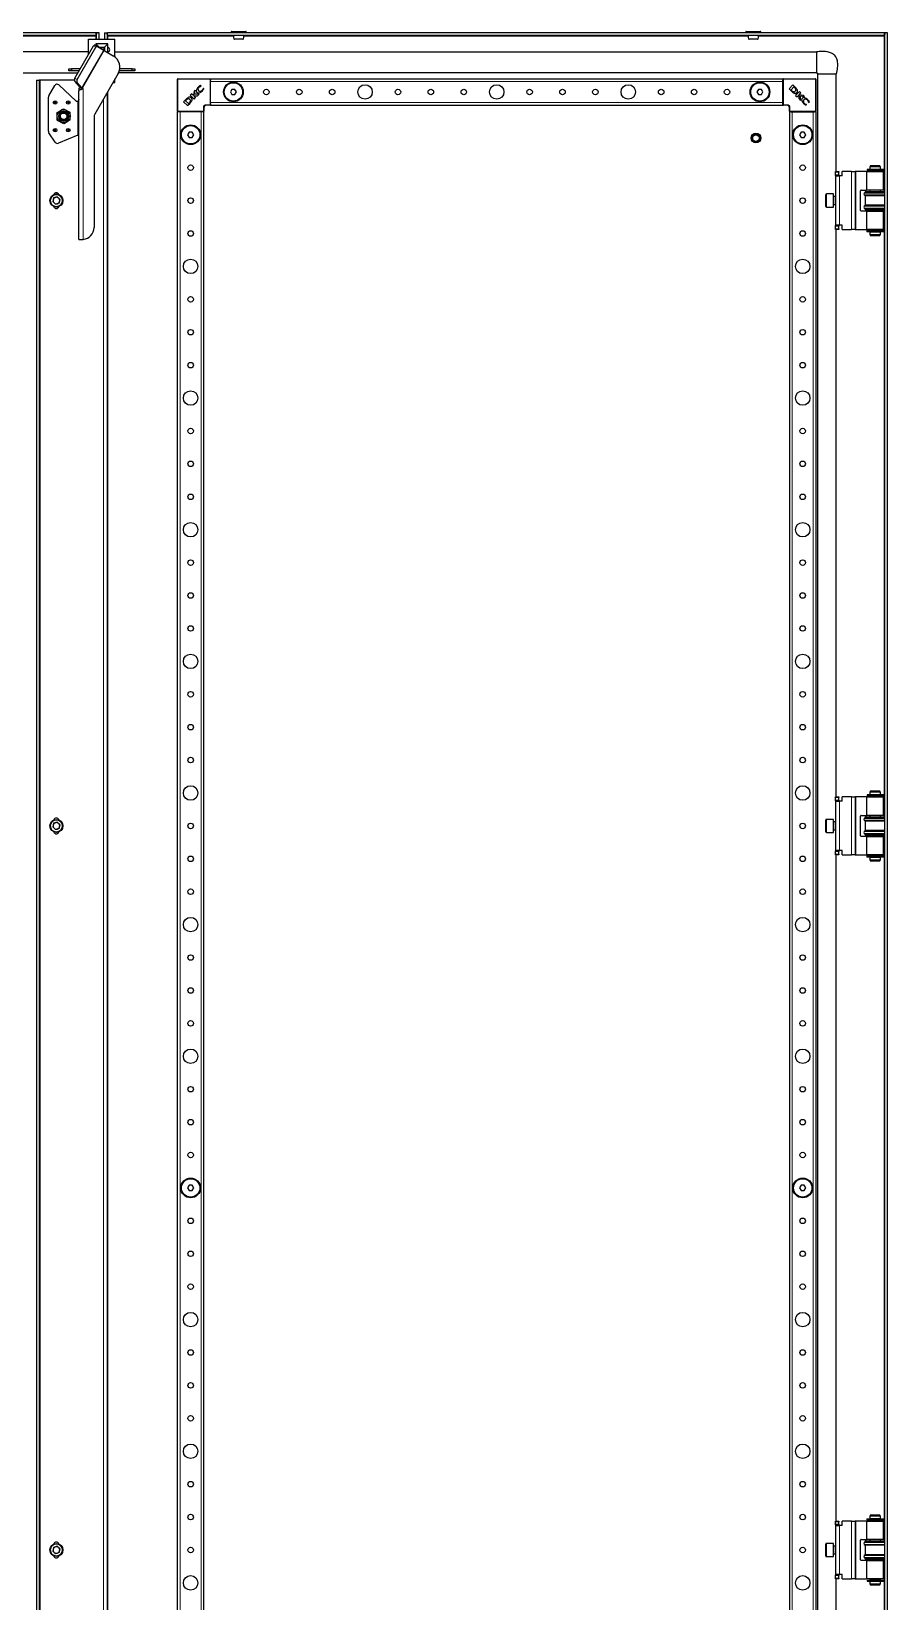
# Model space of a CAD drawing. Header units: millimetres. Extents: x -1412 to 3090, y -1547 to 1219.
# Drawn here: x -376 to 275, y -535 to 657 of the extents above; entities that cross this region are included whole.
import ezdxf

# ---------------------------------------------------------------- set-up
doc = ezdxf.new("R2010")
doc.units = ezdxf.units.MM

msp = doc.modelspace()

# ---------------------------------------------------------------- linework, layer by layer
at = {"color": 7, "linetype": 'Continuous', "lineweight": 25}
for p, q in [((-326.74, 656.28), (-917.14, 656.28)), ((-326.74, 654.28), (-326.74, 656.28)), ((-324.44, 656.28), (-326.44, 656.28)), ((-326.44, 651.28), (-326.44, 656.28)), ((-324.44, 651.28), (-324.44, 656.28)), ((-320.44, 656.28), (-318.44, 656.28)), ((-320.44, 656.28), (-320.44, 651.28)), ((-318.44, 656.28), (-318.44, 651.28)), ((-318.14, 654.28), (-318.14, 656.28)), ((272.26, 656.28), (-318.14, 656.28)), ((-224.19, 657.03), (-224.19, 656.28)), ((-223.94, 657.28), (-212.94, 657.28)), ((-212.69, 656.28), (-212.69, 657.03)), ((166.81, 657.03), (166.81, 656.28)), ((167.06, 657.28), (175.57, 657.28)), ((175.57, 657.28), (178.06, 657.28)), ((178.31, 656.28), (178.31, 657.03)), ((272.26, 654.28), (272.26, 656.28)), ((274.56, 656.28), (272.56, 656.28)), ((272.56, -1098.72), (272.56, 656.28)), ((274.56, -1098.72), (274.56, 656.28)), ((-326.74, 654.28), (-917.14, 654.28)), ((-342.88, 621.78), (-328.74, 646.26)), ((-341.04, 620.72), (-326.9, 645.2)), ((-332.44, 651.28), (-312.44, 651.28)), ((-332.44, 639.86), (-332.44, 651.28)), ((-327.63, 646.77), (-325.79, 645.71)), ((-326.83, 654.28), (-327.04, 653.68)), ((-324.44, 645.33), (-326.94, 647.82)), ((-326.94, 647.82), (-326.94, 646.38)), ((-317.94, 647.82), (-326.94, 647.82)), ((-325.79, 645.71), (-321.03, 642.96)), ((-324.44, 645.33), (-320.43, 645.33)), ((-324.44, 645.33), (-323.94, 644.83)), ((-324.44, 644.94), (-324.44, 645.33)), ((-320.43, 645.33), (-320.93, 644.83)), ((-320.43, 645.33), (-317.94, 647.82)), ((-320.43, 645.33), (-320.43, 642.62)), ((272.26, 654.28), (-318.14, 654.28)), ((-317.84, 653.68), (-318.04, 654.28)), ((-317.94, 645.26), (-317.94, 647.82)), ((-317.94, 641.38), (-317.94, 645.26)), ((-312.44, 637.87), (-312.44, 651.28)), ((272.16, 654.28), (271.96, 653.68)), ((-332.44, 641.78), (-865.44, 641.78)), ((-320.66, 642.75), (-321.03, 642.96)), ((-320.66, 642.75), (-313.72, 638.74)), ((-317.94, 641.18), (-317.94, 641.38)), ((-312.44, 641.78), (220.56, 641.78)), ((-865.44, 625.78), (-340.56, 625.78)), ((-371.94, 620.28), (-369.94, 620.28)), ((-371.94, 620.28), (-371.94, -1062.72)), ((-369.94, 620.28), (-369.94, -1062.72)), ((-369.34, 620.28), (-369.94, 620.28)), ((-343.22, 620.28), (-369.34, 620.28)), ((-347.44, 627.28), (-347.44, 628.78)), ((-347.44, 628.78), (-345.44, 628.78)), ((-345.44, 627.28), (-347.44, 627.28)), ((-345.44, 628.78), (-345.44, 627.28)), ((-338.83, 628.78), (-345.44, 628.78)), ((-339.7, 627.28), (-345.44, 627.28)), ((-309.98, 625.23), (-327.81, 594.34)), ((-312.44, 618.48), (-312.44, 620.96)), ((220.56, 625.78), (-309.69, 625.78)), ((-299.44, 627.28), (-309.12, 627.28)), ((-299.44, 628.78), (-308.8, 628.78)), ((-299.44, 627.28), (-299.44, 628.78)), ((-299.44, 628.78), (-297.44, 628.78)), ((-297.44, 627.28), (-299.44, 627.28)), ((-297.44, 628.78), (-297.44, 627.28)), ((-264.94, 596.58), (-264.94, 620.98)), ((-264.64, 621.28), (-240.24, 621.28)), ((-239.94, 621.28), (195.06, 621.28)), ((-239.94, 620.98), (-239.94, 621.28)), ((-239.94, 620.98), (-239.94, 620.34)), ((-239.94, 619.28), (-239.94, 620.34)), ((195.06, 620.98), (195.06, 621.28)), ((195.06, 620.34), (195.06, 620.98)), ((195.06, 619.28), (195.06, 620.34)), ((195.36, 621.28), (219.76, 621.28)), ((220.06, 620.98), (220.06, 596.58)), ((221.56, -1067.22), (221.56, 624.78)), ((235.56, 550.78), (235.56, 624.78)), ((-362.67, 608.44), (-358.21, 616.16)), ((-355.13, 616.6), (-341.94, 604.28)), ((-339.33, 615.5), (-342.91, 619.55)), ((-337.5, 614.44), (-341.07, 618.49)), ((-337.43, 614.28), (-339.94, 614.28)), ((-339.94, 614.28), (-339.94, 612.04)), ((-339.94, 499.28), (-339.94, 612.04)), ((-339.33, 615.5), (-337.5, 614.44)), ((-336.62, 613.6), (-337.19, 614.13)), ((-336.94, 613.9), (-336.94, 613.48)), ((-336.64, 613.57), (-336.62, 613.6)), ((-318.44, 610.57), (-318.44, -1053)), ((-313.87, 618.48), (-312.44, 618.48)), ((-254.24, 609.94), (-255.29, 608.89)), ((-255.29, 608.89), (-252.33, 605.93)), ((-252.85, 608.55), (-254.24, 609.94)), ((-252.36, 611.82), (-252.85, 608.55)), ((-252.51, 608.23), (-249.85, 608.41)), ((-251.57, 612.61), (-252.36, 611.82)), ((-252.04, 609.52), (-251.57, 612.61)), ((-248.57, 609.7), (-252.04, 609.52)), ((-249.85, 608.41), (-248.57, 609.7)), ((-247, 615.74), (-247.34, 616.43)), ((-247.14, 615.6), (-247, 615.74)), ((-245.19, 614.17), (-245.3, 614.06)), ((-244.94, 613.66), (-245.19, 614.17)), ((-239.94, 603.28), (-239.94, 619.28)), ((-223.59, 613.28), (-224.75, 611.28)), ((-224.75, 611.28), (-223.59, 609.28)), ((-221.28, 613.28), (-223.59, 613.28)), ((-223.59, 609.28), (-221.28, 609.28)), ((-220.13, 611.28), (-221.28, 613.28)), ((-221.28, 609.28), (-220.13, 611.28)), ((176.41, 613.28), (175.25, 611.28)), ((175.25, 611.28), (176.41, 609.28)), ((178.72, 613.28), (176.41, 613.28)), ((176.41, 609.28), (178.72, 609.28)), ((179.87, 611.28), (178.72, 613.28)), ((178.72, 609.28), (179.87, 611.28)), ((195.06, 603.28), (195.06, 619.28)), ((202.67, 616.64), (199.71, 613.68)), ((199.71, 613.68), (201.6, 611.79)), ((203.37, 615.11), (201.19, 612.93)), ((201.19, 612.93), (201.87, 612.27)), ((201.6, 611.79), (201.62, 611.77)), ((204.66, 614.64), (202.67, 616.64)), ((204.11, 614.39), (203.37, 615.11)), ((207.67, 611.63), (204.71, 608.67)), ((204.71, 608.67), (205.77, 607.61)), ((205.77, 607.61), (207.01, 608.86)), ((207.01, 608.86), (207.19, 606.2)), ((207.33, 609.2), (208.72, 610.59)), ((210.59, 608.71), (207.33, 609.2)), ((208.72, 610.59), (207.67, 611.63)), ((208.29, 608.38), (211.39, 607.91)), ((208.47, 604.91), (208.29, 608.38)), ((211.39, 607.91), (210.59, 608.71)), ((-362.94, 581.39), (-362.94, 607.44)), ((-356.51, 595.55), (-354.04, 597.05)), ((-351.58, 598.55), (-349.04, 597.17)), ((-341.94, 604.28), (-340.54, 604.28)), ((-340.3, 604.28), (-340.54, 604.28)), ((-258.3, 605.88), (-260.29, 603.89)), ((-260.29, 603.89), (-257.33, 600.93)), ((-258.05, 605.33), (-258.77, 604.59)), ((-258.77, 604.59), (-256.59, 602.41)), ((-257.33, 600.93), (-255.44, 602.82)), ((-256.59, 602.41), (-255.93, 603.09)), ((-255.44, 602.82), (-255.42, 602.84)), ((-251.27, 606.99), (-252.51, 608.23)), ((-252.33, 605.93), (-251.27, 606.99)), ((-244.94, 599.28), (-244.94, 596.58)), ((-240.24, 601.28), (-242.94, 601.28)), ((-239.94, 602.23), (-239.94, 603.28)), ((-239.94, 602.23), (-239.94, 601.58)), ((-239.94, 601.28), (-239.94, 601.58)), ((-239.94, 601.28), (195.06, 601.28)), ((195.06, 602.23), (195.06, 603.28)), ((195.06, 601.58), (195.06, 602.23)), ((195.06, 601.28), (195.06, 601.58)), ((198.06, 601.28), (195.36, 601.28)), ((200.06, 596.58), (200.06, 599.28)), ((207.19, 606.2), (208.47, 604.91)), ((212.43, 601.29), (212.94, 601.53)), ((212.94, 601.53), (212.84, 601.64)), ((214.38, 603.48), (214.52, 603.35)), ((214.52, 603.35), (215.2, 603.68)), ((-351.3, 587.01), (-353.83, 588.39)), ((-346.37, 590.02), (-348.84, 588.51)), ((-328.35, 592.34), (-328.35, 508.28)), ((-264.94, -1038.72), (-264.94, 596.28)), ((-264.64, 596.28), (-264.94, 596.28)), ((-263.99, 596.28), (-264.64, 596.28)), ((-262.94, 596.28), (-263.99, 596.28)), ((-246.94, 596.28), (-262.94, 596.28)), ((-245.89, 596.28), (-246.94, 596.28)), ((-245.24, 596.28), (-245.89, 596.28)), ((-244.94, 596.28), (-245.24, 596.28)), ((-244.94, -1038.72), (-244.94, 596.28)), ((200.06, 596.28), (200.06, -1038.72)), ((200.06, 596.28), (200.36, 596.28)), ((201.01, 596.28), (200.36, 596.28)), ((201.01, 596.28), (202.06, 596.28)), ((202.06, 596.28), (218.06, 596.28)), ((218.06, 596.28), (219.11, 596.28)), ((219.76, 596.28), (219.11, 596.28)), ((219.76, 596.28), (220.06, 596.28)), ((220.06, 596.28), (220.06, -1038.72)), ((-357.84, 573.13), (-362.6, 580.28)), ((-340.54, 578.53), (-355.43, 572.38)), ((-340.54, 578.53), (-340.3, 578.78)), ((-340.54, 578.53), (-339.94, 578.64)), ((-256.09, 580.78), (-257.25, 578.78)), ((-257.25, 578.78), (-256.09, 576.78)), ((-253.78, 580.78), (-256.09, 580.78)), ((-256.09, 576.78), (-253.78, 576.78)), ((-252.63, 578.78), (-253.78, 580.78)), ((-253.78, 576.78), (-252.63, 578.78)), ((208.91, 580.78), (207.75, 578.78)), ((207.75, 578.78), (208.91, 576.78)), ((211.22, 580.78), (208.91, 580.78)), ((208.91, 576.78), (211.22, 576.78)), ((212.37, 578.78), (211.22, 580.78)), ((211.22, 576.78), (212.37, 578.78)), ((235.01, 550.28), (235.01, 550.78)), ((235.01, 550.78), (237.51, 550.78)), ((235.01, 548.28), (235.01, 550.28)), ((237.51, 550.78), (237.51, 550.28)), ((237.51, 548.28), (237.51, 550.28)), ((247.01, 550.78), (240.01, 550.78)), ((240.01, 547.48), (240.01, 550.78)), ((247.01, 550.78), (250.01, 550.78)), ((250.01, 550.78), (250.01, 506.78)), ((250.51, 550.78), (250.01, 550.78)), ((258.61, 550.78), (250.51, 550.78)), ((258.61, 550.78), (258.61, 536.78)), ((258.61, 550.78), (271.51, 550.78)), ((259.12, 552.48), (259.12, 551.58)), ((259.14, 552.48), (259.12, 552.48)), ((259.14, 551.58), (259.12, 551.58)), ((259.14, 552.48), (259.14, 551.58)), ((259.22, 552.48), (259.14, 552.48)), ((259.22, 551.58), (259.14, 551.58)), ((272.21, 552.48), (259.22, 552.48)), ((272.21, 551.58), (259.22, 551.58)), ((261.64, 555.53), (261.06, 554.53)), ((261.06, 554.53), (261.06, 552.53)), ((269.06, 554.53), (261.06, 554.53)), ((261.06, 552.53), (269.06, 552.53)), ((261.06, 551.53), (261.06, 550.78)), ((261.06, 551.53), (269.06, 551.53)), ((261.56, 552.53), (261.56, 552.48)), ((261.56, 551.58), (261.56, 551.53)), ((261.64, 555.53), (268.48, 555.53)), ((269.06, 554.53), (268.48, 555.53)), ((268.56, 552.48), (268.56, 552.53)), ((268.56, 551.53), (268.56, 551.58)), ((269.06, 552.53), (269.06, 554.53)), ((269.06, 550.78), (269.06, 551.53)), ((271.51, 536.78), (271.51, 550.78)), ((272.21, 551.58), (272.21, 552.48)), ((235.01, 547.78), (235.01, 548.28)), ((237.51, 547.78), (235.01, 547.78)), ((235.01, 547.78), (235.01, 547.48)), ((235.01, 547.48), (238.01, 547.48)), ((235.01, 547.48), (235.01, 510.08)), ((237.51, 548.28), (237.51, 547.78)), ((237.51, 547.48), (237.51, 547.78)), ((240.01, 547.48), (238.01, 547.48)), ((254.51, 536.78), (258.61, 536.78)), ((271.51, 536.78), (258.61, 536.78)), ((261.06, 536.78), (261.06, 535.78)), ((269.06, 535.78), (269.06, 536.78)), ((-359.04, 530.78), (-359.72, 527.97)), ((-357.62, 525.97), (-359.72, 527.97)), ((-356.26, 531.6), (-359.04, 530.78)), ((-354.84, 526.78), (-357.62, 525.97)), ((-356.26, 531.6), (-354.16, 529.6)), ((-354.84, 526.78), (-354.16, 529.6)), ((227.51, 528.78), (227.51, 533.18)), ((227.51, 524.38), (227.51, 528.78)), ((233.51, 533.78), (228.11, 533.78)), ((233.51, 528.78), (233.51, 533.78)), ((233.51, 523.78), (233.51, 528.78)), ((235.01, 531.78), (233.76, 531.78)), ((233.76, 525.78), (235.01, 525.78)), ((254.01, 521.28), (254.01, 536.28)), ((257.56, 535.18), (256.86, 534.5)), ((256.86, 533.07), (257.56, 532.38)), ((257.56, 525.18), (256.86, 524.5)), ((257.56, 535.78), (257.56, 535.18)), ((257.56, 535.78), (272.56, 535.78)), ((272.56, 535.18), (257.56, 535.18)), ((257.56, 532.38), (257.56, 525.18)), ((272.56, 532.38), (257.56, 532.38)), ((272.56, 525.18), (257.56, 525.18)), ((228.11, 523.78), (233.51, 523.78)), ((258.61, 520.78), (254.51, 520.78)), ((256.86, 523.07), (257.56, 522.38)), ((257.56, 522.38), (257.56, 521.78)), ((272.56, 522.38), (257.56, 522.38)), ((257.56, 521.78), (272.56, 521.78)), ((258.61, 520.78), (258.61, 506.78)), ((258.61, 520.78), (271.51, 520.78)), ((261.06, 521.78), (261.06, 520.78)), ((269.06, 520.78), (269.06, 521.78)), ((271.51, 506.78), (271.51, 520.78)), ((238.01, 510.08), (235.01, 510.08)), ((235.01, 510.08), (235.01, 509.78)), ((235.01, 509.78), (237.51, 509.78)), ((235.01, 509.28), (235.01, 509.78)), ((235.01, 507.28), (235.01, 509.28)), ((235.01, 506.78), (235.01, 507.28)), ((237.51, 506.78), (235.01, 506.78)), ((235.56, 75.78), (235.56, 506.78)), ((237.51, 509.78), (237.51, 510.08)), ((237.51, 509.78), (237.51, 509.28)), ((237.51, 507.28), (237.51, 509.28)), ((237.51, 507.28), (237.51, 506.78)), ((240.01, 510.08), (238.01, 510.08)), ((240.01, 506.78), (240.01, 510.08)), ((240.01, 506.78), (247.01, 506.78)), ((250.01, 506.78), (247.01, 506.78)), ((250.01, 506.78), (250.51, 506.78)), ((250.51, 506.78), (258.61, 506.78)), ((271.51, 506.78), (258.61, 506.78)), ((258.69, 505.98), (258.69, 505.08)), ((258.74, 505.98), (258.69, 505.98)), ((258.74, 505.08), (258.69, 505.08)), ((272.21, 505.98), (258.74, 505.98)), ((272.21, 505.08), (258.74, 505.08)), ((261.06, 506.78), (261.06, 506.03)), ((261.06, 506.03), (269.06, 506.03)), ((261.06, 505.03), (261.06, 503.03)), ((261.06, 505.03), (269.06, 505.03)), ((261.06, 503.03), (261.64, 502.03)), ((261.06, 503.03), (265.59, 503.03)), ((261.56, 506.03), (261.56, 505.98)), ((261.56, 505.08), (261.56, 505.03)), ((265.52, 502.03), (261.64, 502.03)), ((268.48, 502.03), (265.52, 502.03)), ((265.59, 503.03), (269.06, 503.03)), ((268.48, 502.03), (269.06, 503.03)), ((268.56, 505.98), (268.56, 506.03)), ((268.56, 505.03), (268.56, 505.08)), ((269.06, 506.03), (269.06, 506.78)), ((269.06, 503.03), (269.06, 505.03)), ((272.21, 505.08), (272.21, 505.98)), ((-339.94, 499.28), (-338.97, 499.28)), ((-338.97, 499.28), (-336.85, 499.28)), ((235.01, 75.28), (235.01, 75.78)), ((235.01, 75.78), (237.51, 75.78)), ((235.01, 73.28), (235.01, 75.28)), ((235.01, 72.78), (235.01, 73.28)), ((237.51, 72.78), (235.01, 72.78)), ((235.01, 72.78), (235.01, 72.48)), ((235.01, 72.48), (238.01, 72.48)), ((235.01, 72.48), (235.01, 35.08)), ((237.51, 75.78), (237.51, 75.28)), ((237.51, 73.28), (237.51, 75.28)), ((237.51, 73.28), (237.51, 72.78)), ((237.51, 72.48), (237.51, 72.78)), ((240.01, 72.48), (238.01, 72.48)), ((247.01, 75.78), (240.01, 75.78)), ((240.01, 72.48), (240.01, 75.78)), ((247.01, 75.78), (250.01, 75.78)), ((250.01, 75.78), (250.01, 31.78)), ((250.51, 75.78), (250.01, 75.78)), ((258.61, 75.78), (250.51, 75.78)), ((258.61, 75.78), (258.61, 61.78)), ((258.61, 75.78), (271.51, 75.78)), ((259.12, 77.48), (259.12, 76.58)), ((259.14, 77.48), (259.12, 77.48)), ((259.14, 76.58), (259.12, 76.58)), ((259.14, 77.48), (259.14, 76.58)), ((259.22, 77.48), (259.14, 77.48)), ((259.22, 76.58), (259.14, 76.58)), ((272.21, 77.48), (259.22, 77.48)), ((272.21, 76.58), (259.22, 76.58)), ((261.64, 80.53), (261.06, 79.53)), ((261.06, 79.53), (261.06, 77.53)), ((269.06, 79.53), (261.06, 79.53)), ((261.06, 77.53), (269.06, 77.53)), ((261.06, 76.53), (261.06, 75.78)), ((261.06, 76.53), (269.06, 76.53)), ((261.56, 77.53), (261.56, 77.48)), ((261.56, 76.58), (261.56, 76.53)), ((261.64, 80.53), (268.48, 80.53)), ((269.06, 79.53), (268.48, 80.53)), ((268.56, 77.48), (268.56, 77.53)), ((268.56, 76.53), (268.56, 76.58)), ((269.06, 77.53), (269.06, 79.53)), ((269.06, 75.78), (269.06, 76.53)), ((271.51, 61.78), (271.51, 75.78)), ((272.21, 76.58), (272.21, 77.48)), ((254.01, 46.28), (254.01, 61.28)), ((254.51, 61.78), (258.61, 61.78)), ((257.56, 60.18), (256.86, 59.5)), ((257.56, 60.78), (257.56, 60.18)), ((257.56, 60.78), (272.56, 60.78)), ((272.56, 60.18), (257.56, 60.18)), ((271.51, 61.78), (258.61, 61.78)), ((261.06, 61.78), (261.06, 60.78)), ((269.06, 60.78), (269.06, 61.78)), ((-359.04, 55.78), (-359.72, 52.97)), ((-357.62, 50.97), (-359.72, 52.97)), ((-356.26, 56.6), (-359.04, 55.78)), ((-354.84, 51.78), (-357.62, 50.97)), ((-356.26, 56.6), (-354.16, 54.6)), ((-354.84, 51.78), (-354.16, 54.6)), ((227.51, 53.78), (227.51, 58.18)), ((227.51, 49.38), (227.51, 53.78)), ((233.51, 58.78), (228.11, 58.78)), ((228.11, 48.78), (233.51, 48.78)), ((233.51, 53.78), (233.51, 58.78)), ((233.51, 48.78), (233.51, 53.78)), ((235.01, 56.78), (233.76, 56.78)), ((233.76, 50.78), (235.01, 50.78)), ((256.86, 58.07), (257.56, 57.38)), ((257.56, 50.18), (256.86, 49.5)), ((256.86, 48.07), (257.56, 47.38)), ((257.56, 57.38), (257.56, 50.18)), ((272.56, 57.38), (257.56, 57.38)), ((272.56, 50.18), (257.56, 50.18)), ((258.61, 45.78), (254.51, 45.78)), ((257.56, 47.38), (257.56, 46.78)), ((272.56, 47.38), (257.56, 47.38)), ((257.56, 46.78), (272.56, 46.78)), ((258.61, 45.78), (258.61, 31.78)), ((258.61, 45.78), (271.51, 45.78)), ((261.06, 46.78), (261.06, 45.78)), ((269.06, 45.78), (269.06, 46.78)), ((271.51, 31.78), (271.51, 45.78)), ((238.01, 35.08), (235.01, 35.08)), ((235.01, 35.08), (235.01, 34.78)), ((235.01, 34.78), (237.51, 34.78)), ((235.01, 34.28), (235.01, 34.78)), ((235.01, 32.28), (235.01, 34.28)), ((235.01, 31.78), (235.01, 32.28)), ((237.51, 31.78), (235.01, 31.78)), ((235.56, -474.22), (235.56, 31.78)), ((237.51, 34.78), (237.51, 35.08)), ((237.51, 34.78), (237.51, 34.28)), ((237.51, 32.28), (237.51, 34.28)), ((237.51, 32.28), (237.51, 31.78)), ((240.01, 35.08), (238.01, 35.08)), ((240.01, 31.78), (240.01, 35.08)), ((240.01, 31.78), (247.01, 31.78)), ((250.01, 31.78), (247.01, 31.78)), ((250.01, 31.78), (250.51, 31.78)), ((250.51, 31.78), (258.61, 31.78)), ((271.51, 31.78), (258.61, 31.78)), ((258.69, 30.98), (258.69, 30.08)), ((258.74, 30.98), (258.69, 30.98)), ((258.74, 30.08), (258.69, 30.08)), ((272.21, 30.98), (258.74, 30.98)), ((272.21, 30.08), (258.74, 30.08)), ((261.06, 31.78), (261.06, 31.03)), ((261.06, 31.03), (269.06, 31.03)), ((261.06, 30.03), (261.06, 28.03)), ((261.06, 30.03), (269.06, 30.03)), ((261.06, 28.03), (261.64, 27.03)), ((261.06, 28.03), (265.59, 28.03)), ((261.56, 31.03), (261.56, 30.98)), ((261.56, 30.08), (261.56, 30.03)), ((265.52, 27.03), (261.64, 27.03)), ((268.48, 27.03), (265.52, 27.03)), ((265.59, 28.03), (269.06, 28.03)), ((268.48, 27.03), (269.06, 28.03)), ((268.56, 30.98), (268.56, 31.03)), ((268.56, 30.03), (268.56, 30.08)), ((269.06, 31.03), (269.06, 31.78)), ((269.06, 28.03), (269.06, 30.03)), ((272.21, 30.08), (272.21, 30.98)), ((-256.09, -219.22), (-257.25, -221.22)), ((-257.25, -221.22), (-256.09, -223.22)), ((-253.78, -219.22), (-256.09, -219.22)), ((-256.09, -223.22), (-253.78, -223.22)), ((-252.63, -221.22), (-253.78, -219.22)), ((-253.78, -223.22), (-252.63, -221.22)), ((208.91, -219.22), (207.75, -221.22)), ((207.75, -221.22), (208.91, -223.22)), ((211.22, -219.22), (208.91, -219.22)), ((208.91, -223.22), (211.22, -223.22)), ((212.37, -221.22), (211.22, -219.22)), ((211.22, -223.22), (212.37, -221.22)), ((235.01, -474.22), (237.51, -474.22)), ((235.01, -474.72), (235.01, -474.22)), ((235.01, -476.72), (235.01, -474.72)), ((235.01, -477.22), (235.01, -476.72)), ((237.51, -474.22), (237.51, -474.72)), ((237.51, -476.72), (237.51, -474.72)), ((237.51, -476.72), (237.51, -477.22)), ((247.01, -474.22), (240.01, -474.22)), ((240.01, -477.52), (240.01, -474.22)), ((247.01, -474.22), (250.01, -474.22)), ((250.01, -474.22), (250.01, -518.22)), ((250.51, -474.22), (250.01, -474.22)), ((258.61, -474.22), (250.51, -474.22)), ((258.61, -474.22), (258.61, -488.22)), ((258.61, -474.22), (271.51, -474.22)), ((258.69, -472.52), (258.69, -473.42)), ((258.69, -472.52), (258.74, -472.52)), ((258.69, -473.42), (258.74, -473.42)), ((258.74, -472.52), (272.21, -472.52)), ((258.74, -473.42), (272.21, -473.42)), ((261.64, -469.47), (261.06, -470.47)), ((261.06, -470.47), (261.06, -472.47)), ((269.06, -470.47), (261.06, -470.47)), ((265.59, -472.47), (261.06, -472.47)), ((261.06, -473.47), (261.06, -474.22)), ((265.59, -473.47), (261.06, -473.47)), ((261.56, -472.47), (261.56, -472.52)), ((261.56, -473.42), (261.56, -473.47)), ((261.64, -469.47), (268.48, -469.47)), ((269.06, -472.47), (265.59, -472.47)), ((269.06, -473.47), (265.59, -473.47)), ((269.06, -470.47), (268.48, -469.47)), ((268.56, -472.52), (268.56, -472.47)), ((268.56, -473.47), (268.56, -473.42)), ((269.06, -472.47), (269.06, -470.47)), ((269.06, -474.22), (269.06, -473.47)), ((271.51, -488.22), (271.51, -474.22)), ((272.21, -473.42), (272.21, -472.52)), ((237.51, -477.22), (235.01, -477.22)), ((235.01, -477.22), (235.01, -477.52)), ((235.01, -477.52), (238.01, -477.52)), ((235.01, -477.52), (235.01, -514.92)), ((237.51, -477.52), (237.51, -477.22)), ((240.01, -477.52), (238.01, -477.52)), ((254.01, -503.72), (254.01, -488.72)), ((254.51, -488.22), (258.61, -488.22)), ((271.51, -488.22), (258.61, -488.22)), ((261.06, -488.22), (261.06, -489.22)), ((269.06, -489.22), (269.06, -488.22)), ((-359.04, -494.22), (-359.72, -497.03)), ((-357.62, -499.03), (-359.72, -497.03)), ((-356.26, -493.4), (-359.04, -494.22)), ((-354.84, -498.22), (-357.62, -499.03)), ((-356.26, -493.4), (-354.16, -495.4)), ((-354.84, -498.22), (-354.16, -495.4)), ((227.51, -500.62), (227.51, -491.82)), ((233.51, -491.22), (228.11, -491.22)), ((233.51, -501.22), (233.51, -491.22)), ((235.01, -493.22), (233.76, -493.22)), ((233.76, -499.22), (235.01, -499.22)), ((257.56, -489.82), (256.86, -490.5)), ((256.86, -491.93), (257.56, -492.62)), ((257.56, -499.82), (256.86, -500.5)), ((257.56, -489.22), (257.56, -489.82)), ((257.56, -489.22), (272.56, -489.22)), ((272.56, -489.82), (257.56, -489.82)), ((257.56, -492.62), (257.56, -499.82)), ((272.56, -492.62), (257.56, -492.62)), ((272.56, -499.82), (257.56, -499.82)), ((228.11, -501.22), (233.51, -501.22)), ((258.61, -504.22), (254.51, -504.22)), ((256.86, -501.93), (257.56, -502.62)), ((257.56, -502.62), (257.56, -503.22)), ((272.56, -502.62), (257.56, -502.62)), ((257.56, -503.22), (272.56, -503.22)), ((258.61, -504.22), (258.61, -518.22)), ((258.61, -504.22), (271.51, -504.22)), ((261.06, -503.22), (261.06, -504.22)), ((269.06, -504.22), (269.06, -503.22)), ((271.51, -518.22), (271.51, -504.22)), ((238.01, -514.92), (235.01, -514.92)), ((235.01, -514.92), (235.01, -515.22)), ((235.01, -515.72), (235.01, -515.22)), ((235.01, -515.22), (237.51, -515.22)), ((235.01, -517.72), (235.01, -515.72)), ((235.01, -518.22), (235.01, -517.72)), ((237.51, -518.22), (235.01, -518.22)), ((235.56, -949.22), (235.56, -518.22)), ((237.51, -515.22), (237.51, -514.92)), ((237.51, -515.22), (237.51, -515.72)), ((237.51, -517.72), (237.51, -515.72)), ((237.51, -517.72), (237.51, -518.22)), ((240.01, -514.92), (238.01, -514.92)), ((240.01, -518.22), (240.01, -514.92)), ((240.01, -518.22), (247.01, -518.22)), ((250.01, -518.22), (247.01, -518.22)), ((250.01, -518.22), (250.51, -518.22)), ((250.51, -518.22), (258.61, -518.22)), ((271.51, -518.22), (258.61, -518.22)), ((259.12, -519.02), (259.12, -519.92)), ((259.12, -519.02), (259.14, -519.02)), ((259.12, -519.92), (259.14, -519.92)), ((259.14, -519.02), (259.14, -519.92)), ((259.14, -519.02), (259.22, -519.02)), ((259.14, -519.92), (259.22, -519.92)), ((259.22, -519.02), (272.21, -519.02)), ((259.22, -519.92), (272.21, -519.92)), ((261.06, -518.22), (261.06, -518.97)), ((265.59, -518.97), (261.06, -518.97)), ((261.06, -519.97), (261.06, -521.97)), ((265.59, -519.97), (261.06, -519.97)), ((261.06, -521.97), (261.64, -522.97)), ((261.06, -521.97), (265.59, -521.97)), ((261.56, -518.97), (261.56, -519.02)), ((261.56, -519.92), (261.56, -519.97)), ((265.52, -522.97), (261.64, -522.97)), ((268.48, -522.97), (265.52, -522.97)), ((269.06, -518.97), (265.59, -518.97)), ((269.06, -519.97), (265.59, -519.97)), ((265.59, -521.97), (269.06, -521.97)), ((268.48, -522.97), (269.06, -521.97)), ((268.56, -519.02), (268.56, -518.97)), ((268.56, -519.97), (268.56, -519.92)), ((269.06, -518.97), (269.06, -518.22)), ((269.06, -521.97), (269.06, -519.97)), ((272.21, -519.92), (272.21, -519.02))]:
    msp.add_line(p, q, dxfattribs=at)
at = {"color": 8, "linetype": 'Continuous', "lineweight": 18}
for p, q in [((-212.69, 657.03), (-224.19, 657.03)), ((175.71, 657.03), (166.81, 657.03)), ((178.31, 657.03), (175.71, 657.03)), ((-422.47, 653.68), (-327.04, 653.68)), ((-328.74, 646.26), (-326.9, 645.2)), ((-327.04, 653.68), (-327.04, 651.28)), ((-320.93, 644.83), (-323.94, 644.83)), ((-323.94, 644.83), (-323.94, 644.65)), ((-320.93, 642.91), (-320.93, 644.83)), ((-317.84, 651.28), (-317.84, 653.68)), ((-317.84, 653.68), (-222.41, 653.68)), ((-214.47, 653.68), (168.59, 653.68)), ((176.53, 653.68), (271.96, 653.68)), ((271.96, 653.68), (271.96, 552.48)), ((-337.5, 614.44), (-321.03, 642.96)), ((-337.19, 614.13), (-320.66, 642.75)), ((-369.34, -1062.72), (-369.34, 620.28)), ((-342.88, 621.78), (-341.04, 620.72)), ((-264.64, 620.98), (-264.94, 620.98)), ((-264.64, 620.98), (-264.64, 621.28)), ((-264.64, 620.98), (-264.64, 596.58)), ((-240.24, 620.98), (-264.64, 620.98)), ((-240.24, 621.28), (-240.24, 620.98)), ((-240.24, 601.58), (-240.24, 620.98)), ((-239.94, 620.98), (-240.24, 620.98)), ((195.36, 620.98), (195.06, 620.98)), ((195.36, 620.98), (195.36, 621.28)), ((195.36, 620.98), (195.36, 601.58)), ((219.76, 620.98), (195.36, 620.98)), ((219.76, 620.98), (219.76, 621.28)), ((219.76, 596.58), (219.76, 620.98)), ((219.76, 620.98), (220.06, 620.98)), ((-342.91, 619.55), (-341.07, 618.49)), ((-336.64, 499.31), (-336.64, 613.57)), ((-317.84, -1054.04), (-317.84, 611.61)), ((-239.94, 619.28), (195.06, 619.28)), ((-340.54, 578.53), (-340.54, 604.28)), ((-321.04, 606.07), (-321.04, -1048.5)), ((-264.64, 596.58), (-264.94, 596.58)), ((-264.64, 596.58), (-245.24, 596.58)), ((-264.64, 596.58), (-264.64, 596.28)), ((-245.24, 596.58), (-245.24, 599.28)), ((-244.94, 599.28), (-245.24, 599.28)), ((-245.24, 596.58), (-245.24, 596.28)), ((-244.94, 596.58), (-245.24, 596.58)), ((-242.94, 601.58), (-240.24, 601.58)), ((-242.94, 601.28), (-242.94, 601.58)), ((-240.24, 601.58), (-240.24, 601.28)), ((-239.94, 601.58), (-240.24, 601.58)), ((-239.94, 603.28), (195.06, 603.28)), ((195.36, 601.58), (195.06, 601.58)), ((195.36, 601.58), (198.06, 601.58)), ((195.36, 601.28), (195.36, 601.58)), ((198.06, 601.28), (198.06, 601.58)), ((200.06, 599.28), (200.36, 599.28)), ((200.36, 596.58), (200.06, 596.58)), ((200.36, 599.28), (200.36, 596.58)), ((200.36, 596.58), (219.76, 596.58)), ((200.36, 596.28), (200.36, 596.58)), ((219.76, 596.28), (219.76, 596.58)), ((220.06, 596.58), (219.76, 596.58)), ((-262.94, -1038.72), (-262.94, 596.28)), ((-246.94, -1038.72), (-246.94, 596.28)), ((202.06, 596.28), (202.06, -1038.72)), ((218.06, 596.28), (218.06, -1038.72)), ((237.51, 550.28), (235.01, 550.28)), ((247.01, 550.78), (247.01, 506.78)), ((250.51, 506.78), (250.51, 550.78)), ((259.22, 551.58), (259.22, 552.48)), ((271.96, 551.58), (271.96, 535.78)), ((235.01, 548.28), (237.51, 548.28)), ((238.01, 547.48), (238.01, 510.08)), ((228.11, 533.78), (228.11, 528.78)), ((228.11, 528.78), (228.11, 523.78)), ((233.76, 531.78), (233.76, 525.78)), ((272.56, 534.5), (256.86, 534.5)), ((272.56, 533.07), (256.86, 533.07)), ((272.56, 524.5), (256.86, 524.5)), ((272.56, 523.07), (256.86, 523.07)), ((271.96, 521.78), (271.96, 505.98)), ((237.51, 509.28), (235.01, 509.28)), ((235.01, 507.28), (237.51, 507.28)), ((258.74, 505.08), (258.74, 505.98)), ((271.96, 505.08), (271.96, 77.48)), ((237.51, 75.28), (235.01, 75.28)), ((235.01, 73.28), (237.51, 73.28)), ((238.01, 72.48), (238.01, 35.08)), ((247.01, 75.78), (247.01, 31.78)), ((250.51, 31.78), (250.51, 75.78)), ((259.22, 76.58), (259.22, 77.48)), ((271.96, 76.58), (271.96, 60.78)), ((228.11, 58.78), (228.11, 53.78)), ((228.11, 53.78), (228.11, 48.78)), ((233.76, 56.78), (233.76, 50.78)), ((272.56, 59.5), (256.86, 59.5)), ((272.56, 58.07), (256.86, 58.07)), ((272.56, 49.5), (256.86, 49.5)), ((272.56, 48.07), (256.86, 48.07)), ((271.96, 46.78), (271.96, 30.98)), ((237.51, 34.28), (235.01, 34.28)), ((235.01, 32.28), (237.51, 32.28)), ((258.74, 30.08), (258.74, 30.98)), ((271.96, 30.08), (271.96, -472.52)), ((237.51, -474.72), (235.01, -474.72)), ((235.01, -476.72), (237.51, -476.72)), ((247.01, -474.22), (247.01, -518.22)), ((250.51, -518.22), (250.51, -474.22)), ((258.74, -472.52), (258.74, -473.42)), ((271.96, -473.42), (271.96, -489.22)), ((238.01, -477.52), (238.01, -514.92)), ((228.11, -491.22), (228.11, -501.22)), ((233.76, -493.22), (233.76, -496.22)), ((233.76, -496.22), (233.76, -499.22)), ((272.56, -490.5), (256.86, -490.5)), ((272.56, -491.93), (256.86, -491.93)), ((272.56, -500.5), (256.86, -500.5)), ((272.56, -501.93), (256.86, -501.93)), ((271.96, -503.22), (271.96, -519.02)), ((237.51, -515.72), (235.01, -515.72)), ((235.01, -517.72), (237.51, -517.72)), ((259.22, -519.02), (259.22, -519.92)), ((271.96, -519.92), (271.96, -947.52))]:
    msp.add_line(p, q, dxfattribs=at)
at = {"color": 7, "linetype": 'Continuous', "lineweight": 25}
for centre, radius in [((-222.44, 611.28), 7.5), ((-222.44, 611.28), 7), ((-197.44, 611.28), 2.1), ((-172.44, 611.28), 2.1), ((-147.44, 611.28), 2.1), ((-122.44, 611.28), 5.5), ((-97.44, 611.28), 2.1), ((-72.44, 611.28), 2.1), ((-47.44, 611.28), 2.1), ((-22.44, 611.28), 5.5), ((2.56, 611.28), 2.1), ((27.56, 611.28), 2.1), ((52.56, 611.28), 2.1), ((77.56, 611.28), 5.5), ((102.56, 611.28), 2.1), ((127.56, 611.28), 2.1), ((152.56, 611.28), 2.1), ((177.56, 611.28), 7.5), ((177.56, 611.28), 7), ((-357.94, 603.28), 1.35), ((-357.94, 603.28), 0.493), ((-351.44, 592.78), 5), ((-351.44, 592.78), 3.57), ((-347.94, 603.28), 1.35), ((-347.94, 603.28), 0.493), ((-351.44, 592.78), 3), ((-351.44, 592.78), 2.5), ((-254.94, 578.78), 7.5), ((-254.94, 578.78), 7), ((210.06, 578.78), 7.5), ((210.06, 578.78), 7), ((-357.94, 582.28), 1.35), ((-357.94, 582.28), 0.493), ((-347.94, 582.28), 1.35), ((-347.94, 582.28), 0.493), ((174.56, 576.28), 3.75), ((174.56, 576.28), 3), ((174.56, 576.28), 2.5), ((-254.94, 553.78), 2.1), ((210.06, 553.78), 2.1), ((-356.94, 528.78), 5), ((-254.94, 528.78), 2.1), ((210.06, 528.78), 2.1), ((-254.94, 503.78), 2.1), ((210.06, 503.78), 2.1), ((-254.94, 478.78), 5.5), ((210.06, 478.78), 5.5), ((-254.94, 453.78), 2.1), ((210.06, 453.78), 2.1), ((-254.94, 428.78), 2.1), ((210.06, 428.78), 2.1), ((-254.94, 403.78), 2.1), ((210.06, 403.78), 2.1), ((-254.94, 378.78), 5.5), ((210.06, 378.78), 5.5), ((-254.94, 353.78), 2.1), ((210.06, 353.78), 2.1), ((-254.94, 328.78), 2.1), ((210.06, 328.78), 2.1), ((-254.94, 303.78), 2.1), ((210.06, 303.78), 2.1), ((-254.94, 278.78), 5.5), ((210.06, 278.78), 5.5), ((-254.94, 253.78), 2.1), ((210.06, 253.78), 2.1), ((-254.94, 228.78), 2.1), ((210.06, 228.78), 2.1), ((-254.94, 203.78), 2.1), ((210.06, 203.78), 2.1), ((-254.94, 178.78), 5.5), ((210.06, 178.78), 5.5), ((-254.94, 153.78), 2.1), ((210.06, 153.78), 2.1), ((-254.94, 128.78), 2.1), ((210.06, 128.78), 2.1), ((-254.94, 103.78), 2.1), ((210.06, 103.78), 2.1), ((-254.94, 78.78), 5.5), ((210.06, 78.78), 5.5), ((-356.94, 53.78), 5), ((-254.94, 53.78), 2.1), ((210.06, 53.78), 2.1), ((-254.94, 28.78), 2.1), ((210.06, 28.78), 2.1), ((-254.94, 3.78), 2.1), ((210.06, 3.78), 2.1), ((-254.94, -21.22), 5.5), ((210.06, -21.22), 5.5), ((-254.94, -46.22), 2.1), ((210.06, -46.22), 2.1), ((-254.94, -71.22), 2.1), ((210.06, -71.22), 2.1), ((-254.94, -96.22), 2.1), ((210.06, -96.22), 2.1), ((-254.94, -121.22), 5.5), ((210.06, -121.22), 5.5), ((-254.94, -146.22), 2.1), ((210.06, -146.22), 2.1), ((-254.94, -171.22), 2.1), ((210.06, -171.22), 2.1), ((-254.94, -196.22), 2.1), ((210.06, -196.22), 2.1), ((-254.94, -221.22), 7.5), ((-254.94, -221.22), 7), ((210.06, -221.22), 7.5), ((210.06, -221.22), 7), ((-254.94, -246.22), 2.1), ((210.06, -246.22), 2.1), ((-254.94, -271.22), 2.1), ((210.06, -271.22), 2.1), ((-254.94, -296.22), 2.1), ((210.06, -296.22), 2.1), ((-254.94, -321.22), 5.5), ((210.06, -321.22), 5.5), ((-254.94, -346.22), 2.1), ((210.06, -346.22), 2.1), ((-254.94, -371.22), 2.1), ((210.06, -371.22), 2.1), ((-254.94, -396.22), 2.1), ((210.06, -396.22), 2.1), ((-254.94, -421.22), 5.5), ((210.06, -421.22), 5.5), ((-254.94, -446.22), 2.1), ((210.06, -446.22), 2.1), ((-254.94, -471.22), 2.1), ((210.06, -471.22), 2.1), ((-356.94, -496.22), 5), ((-254.94, -496.22), 2.1), ((210.06, -496.22), 2.1), ((-254.94, -521.22), 5.5), ((210.06, -521.22), 5.5)]:
    msp.add_circle(centre, radius, dxfattribs=at)
at = {"color": 8, "linetype": 'Continuous', "lineweight": 18}
for centre, radius in [((-351.44, 592.78), 3.97), ((-356.94, 528.78), 4.4), ((-356.94, 53.78), 4.4), ((-356.94, -496.22), 4.4)]:
    msp.add_circle(centre, radius, dxfattribs=at)
at = {"color": 7, "linetype": 'Continuous', "lineweight": 25}
for centre, radius, start, end in [((-223.94, 657.03), 0.25, 90, 180), ((-212.94, 657.03), 0.25, 0, 90), ((167.06, 657.03), 0.25, 90, 180), ((178.06, 657.03), 0.25, 0, 90), ((-327.91, 645.93), 0.893, 71.42175, 158.04947), ((-326.08, 644.87), 0.893, 71.42175, 158.04947), ((-318.44, 643.32), 2, 284.47751, 75.52249), ((-221.55, 651.78), 0.5, 195.31604, 270.02276), ((-215.33, 651.78), 0.5, 269.99815, 345.40011), ((169.45, 651.78), 0.5, 195.24646, 270.04596), ((175.67, 651.78), 0.5, 269.96367, 344.83397), ((-318.72, 630.08), 10, 330.95313, 60), ((-341.26, 620.64), 1.98, 144.95207, 213.44806), ((-339.42, 619.58), 1.98, 144.95207, 213.44806), ((-264.64, 620.98), 0.3, 90, 180), ((-240.24, 620.98), 0.3, 0, 90), ((195.36, 620.98), 0.3, 90, 180), ((219.76, 620.98), 0.3, 0, 90), ((-360.94, 607.44), 2, 150, 180), ((-356.5, 615.13), 2, 46.97493, 149.03624), ((-247.43, 613.29), 1.97, 128.45405, 215.887), ((-247.87, 613.69), 1.94, 233.30966, 322.34638), ((199.64, 610.21), 6.12, 36.98881, 43.07444), ((201.45, 610.98), 4.87, 20.34448, 48.77765), ((-264.64, 596.58), 0.3, 180, 270), ((-254.64, 602.67), 4.87, 110.34448, 138.77765), ((-253.87, 600.86), 6.12, 126.98881, 133.07444), ((-245.24, 596.58), 0.3, 270, 0), ((-242.94, 599.28), 2, 90, 180), ((-240.24, 601.58), 0.3, 270, 0), ((195.36, 601.58), 0.3, 180, 270), ((198.06, 599.28), 2, 0, 90), ((200.36, 596.58), 0.3, 180, 270), ((212.47, 604.21), 1.94, 143.30966, 232.34638), ((212.06, 603.77), 1.97, 38.45405, 125.887), ((219.76, 596.58), 0.3, 270, 0), ((-324.35, 592.34), 4, 150, 180), ((-360.94, 581.39), 2, 180, 213.69007), ((-356.18, 574.24), 2, 213.69007, 291.80141), ((254.51, 536.28), 0.5, 90, 180), ((-356.94, 528.78), 2.51, 166.35345, 226.35345), ((-356.94, 528.78), 2.51, 106.35345, 166.35345), ((-356.94, 532.78), 2, 18.20996, 161.79004), ((-356.94, 528.78), 2.51, 226.35345, 286.35345), ((-356.94, 528.78), 2.51, 46.35345, 106.35345), ((-356.94, 528.78), 2.51, 286.35345, 346.35345), ((-356.94, 528.78), 2.51, 346.35345, 46.35345), ((228.11, 533.18), 0.6, 90, 180), ((233.76, 532.03), 0.25, 180, 270), ((233.76, 525.53), 0.25, 90, 180), ((257.56, 533.78), 1, 134.427, 225.573), ((-356.94, 524.78), 2, 198.20996, 341.79004), ((228.11, 524.38), 0.6, 180, 270), ((254.51, 521.28), 0.5, 180, 270), ((257.56, 523.78), 1, 134.427, 225.573), ((-337.35, 508.28), 9, 274.50464, 0), ((-356.94, 57.78), 2, 18.20996, 161.79004), ((254.51, 61.28), 0.5, 90, 180), ((-356.94, 53.78), 2.51, 166.35345, 226.35345), ((-356.94, 53.78), 2.51, 106.35345, 166.35345), ((-356.94, 49.78), 2, 198.20996, 341.79004), ((-356.94, 53.78), 2.51, 226.35345, 286.35345), ((-356.94, 53.78), 2.51, 46.35345, 106.35345), ((-356.94, 53.78), 2.51, 286.35345, 346.35345), ((-356.94, 53.78), 2.51, 346.35345, 46.35345), ((228.11, 58.18), 0.6, 90, 180), ((228.11, 49.38), 0.6, 180, 270), ((233.76, 57.03), 0.25, 180, 270), ((233.76, 50.53), 0.25, 90, 180), ((257.56, 58.78), 1, 134.427, 225.573), ((257.56, 48.78), 1, 134.427, 225.573), ((254.51, 46.28), 0.5, 180, 270), ((254.51, -488.72), 0.5, 90, 180), ((-356.94, -496.22), 2.51, 166.35345, 226.35345), ((-356.94, -496.22), 2.51, 106.35345, 166.35345), ((-356.94, -492.22), 2, 18.20996, 161.79004), ((-356.94, -500.22), 2, 198.20996, 341.79004), ((-356.94, -496.22), 2.51, 226.35345, 286.35345), ((-356.94, -496.22), 2.51, 46.35345, 106.35345), ((-356.94, -496.22), 2.51, 286.35345, 346.35345), ((-356.94, -496.22), 2.51, 346.35345, 46.35345), ((228.11, -491.82), 0.6, 90, 180), ((228.11, -500.62), 0.6, 180, 270), ((233.76, -492.97), 0.25, 180, 270), ((233.76, -499.47), 0.25, 90, 180), ((257.56, -491.22), 1, 134.427, 225.573), ((257.56, -501.22), 1, 134.427, 225.573), ((254.51, -503.72), 0.5, 180, 270)]:
    msp.add_arc(centre, radius, start, end, dxfattribs=at)
at = {"color": 8, "linetype": 'Continuous', "lineweight": 18}
for centre, start, end in [((-242.94, 599.28), 90, 180), ((198.06, 599.28), 0, 90)]:
    msp.add_arc(centre, 2.3, start, end, dxfattribs=at)
at = {"color": 7, "linetype": 'Continuous', "lineweight": 25}
for points, knots in [([(-326.44, 656.28), (-326.46, 655.9), (-326.5, 655.33), (-326.68, 654.76), (-326.74, 654.57)], [0, 0, 0, 0, 0.662931, 1, 1, 1, 1]), ([(-318.14, 654.6), (-318.18, 654.73), (-318.38, 655.29), (-318.41, 655.85), (-318.44, 656.28)], [0, 0, 0, 0, 0.2265409, 1, 1, 1, 1]), ([(272.56, 656.28), (272.53, 655.85), (272.5, 655.29), (272.3, 654.73), (272.26, 654.6)], [0, 0, 0, 0, 0.77345908, 1, 1, 1, 1]), ([(-222.46, 654.28), (-222.46, 654.15), (-222.44, 653.24), (-222.22, 652.37), (-222.03, 651.63)], [0, 0, 0, 0, 0.1418504, 1, 1, 1, 1]), ([(-220.14, 651.28), (-220.33, 651.28), (-220.8, 651.28), (-221.35, 651.28), (-221.48, 651.28), (-221.54, 651.28)], [0, 0, 0, 0, 0.2565532, 0.6279811, 1, 1, 1, 1]), ([(-215.33, 651.28), (-215.37, 651.28), (-215.45, 651.28), (-216.01, 651.28), (-216.82, 651.28), (-217.81, 651.28), (-218.87, 651.28), (-219.66, 651.28), (-220.05, 651.28), (-220.14, 651.28)], [0, 0, 0, 0, 0.15851422, 0.31727766, 0.47586284, 0.6342467, 0.79247713, 0.950708, 1, 1, 1, 1]), ([(-214.85, 651.63), (-214.66, 652.37), (-214.44, 653.24), (-214.42, 654.15), (-214.42, 654.28)], [0, 0, 0, 0, 0.8581496, 1, 1, 1, 1]), ([(168.54, 654.28), (168.54, 654.15), (168.56, 653.24), (168.78, 652.37), (168.97, 651.63)], [0, 0, 0, 0, 0.1418495, 1, 1, 1, 1]), ([(175.63, 651.28), (175.64, 651.28), (175.69, 651.28), (175.41, 651.28), (174.89, 651.28), (174.17, 651.28), (173.32, 651.28), (172.25, 651.28), (171.23, 651.28), (170.35, 651.28), (169.74, 651.28), (169.44, 651.28), (169.48, 651.28), (169.49, 651.28)], [0, 0, 0, 0, 0.0338399, 0.141254, 0.2486978, 0.3157737, 0.4233143, 0.530846, 0.6382096, 0.7457063, 0.853372, 0.9609167, 1, 1, 1, 1]), ([(176.15, 651.63), (176.34, 652.37), (176.56, 653.24), (176.58, 654.15), (176.58, 654.28)], [0, 0, 0, 0, 0.8581504, 1, 1, 1, 1]), ([(235.56, 624.78), (235.97, 626.46), (236.7, 629.5), (236.79, 633.81), (235.82, 637.37), (233.77, 639.82), (231.13, 641.24), (228.11, 641.98), (224.51, 642.19), (221.95, 641.92), (220.56, 641.78)], [0, 0, 0, 0, 0.1760674, 0.3182248, 0.4355964, 0.5434819, 0.6338893, 0.7371517, 0.8581828, 1, 1, 1, 1]), ([(220.56, 641.78), (220.56, 641.75), (220.56, 641.69), (220.56, 641.05), (220.56, 639.58), (220.56, 637.39), (220.56, 635.39), (220.56, 633.78), (220.56, 632.18), (220.56, 630.17), (220.56, 627.99), (220.56, 626.48), (220.56, 626.08), (220.56, 625.95)], [0, 0, 0, 0, 0.0691652, 0.1363002, 0.2672913, 0.3982825, 0.4654174, 0.5345826, 0.6037478, 0.6708828, 0.8018739, 0.9328651, 1, 1, 1, 1]), ([(220.56, 625.95), (220.66, 625.93), (220.8, 625.91), (220.96, 625.84), (221.04, 625.79), (221.1, 625.72), (221.14, 625.65), (221.17, 625.58), (221.23, 625.4), (221.4, 625.32), (221.55, 625.09), (221.58, 624.89), (221.6, 624.78)], [0, 0, 0, 0, 0.146823, 0.2020406, 0.2476428, 0.2869104, 0.3235688, 0.360785, 0.4008303, 0.6285129, 0.7943203, 1, 1, 1, 1]), ([(220.56, 625.78), (220.78, 625.63), (221.19, 625.37), (221.45, 624.96), (221.56, 624.78)], [0, 0, 0, 0, 0.556114, 1, 1, 1, 1]), ([(222.54, 624.78), (222.24, 624.78), (221.79, 624.78), (221.7, 624.78), (221.68, 624.78)], [0, 0, 0, 0, 0.6491387, 1, 1, 1, 1]), ([(-249.07, 615.19), (-249.4, 614.82), (-250.01, 614.12), (-250.57, 612.95), (-250.7, 612.01), (-250.55, 611.37), (-250.36, 611.14), (-250.27, 611.02)], [0, 0, 0, 0, 0.3156741, 0.5895198, 0.8131992, 0.9090264, 1, 1, 1, 1]), ([(-250.27, 611.02), (-250.11, 610.89), (-249.78, 610.6), (-249.08, 610.44), (-248.2, 610.57), (-247.13, 611.13), (-246.44, 611.77), (-246.04, 612.14)], [0, 0, 0, 0, 0.1305321, 0.2660311, 0.4239974, 0.666819, 1, 1, 1, 1]), ([(-247.34, 616.43), (-247.67, 616.24), (-248.3, 615.9), (-248.83, 615.42), (-249.07, 615.19)], [0, 0, 0, 0, 0.5367999, 1, 1, 1, 1]), ([(-248.65, 614.83), (-248.39, 615.05), (-247.95, 615.42), (-247.38, 615.55), (-247.14, 615.6)], [0, 0, 0, 0, 0.57960822, 1, 1, 1, 1]), ([(-245.3, 614.06), (-245.44, 613.74), (-245.71, 613.17), (-246.13, 612.71), (-246.33, 612.5)], [0, 0, 0, 0, 0.5476433, 1, 1, 1, 1]), ([(-246.04, 612.14), (-245.8, 612.41), (-245.37, 612.87), (-245.07, 613.42), (-244.94, 613.66)], [0, 0, 0, 0, 0.57765256, 1, 1, 1, 1]), ([(201.62, 611.77), (201.69, 611.69), (201.85, 611.54), (202.02, 611.39), (202.1, 611.31)], [0, 0, 0, 0, 0.486421, 1, 1, 1, 1]), ([(201.87, 612.27), (202.07, 612.08), (202.43, 611.73), (202.97, 611.41), (203.42, 611.35), (203.76, 611.41), (204.12, 611.6), (204.33, 611.8), (204.44, 611.91)], [0, 0, 0, 0, 0.2746757, 0.5030419, 0.607381, 0.7165791, 0.8434117, 1, 1, 1, 1]), ([(202.1, 611.31), (202.25, 611.18), (202.52, 610.93), (202.81, 610.72), (202.95, 610.63)], [0, 0, 0, 0, 0.5518299, 1, 1, 1, 1]), ([(202.95, 610.63), (203.15, 610.52), (203.54, 610.32), (204.17, 610.2), (204.76, 610.24), (205.3, 610.44), (205.73, 610.8), (206.03, 611.31), (206.14, 611.97), (206.06, 612.43), (206.01, 612.68)], [0, 0, 0, 0, 0.1380907, 0.2654555, 0.3840134, 0.4961027, 0.6057595, 0.7197905, 0.8476619, 1, 1, 1, 1]), ([(204.44, 611.91), (204.54, 612), (204.7, 612.18), (204.88, 612.45), (204.97, 612.73), (204.97, 613.05), (204.82, 613.46), (204.63, 613.74), (204.53, 613.89)], [0, 0, 0, 0, 0.1768081, 0.3192306, 0.4393795, 0.5523951, 0.7492045, 1, 1, 1, 1]), ([(-354.04, 597.05), (-353.98, 597.09), (-353.15, 597.59), (-352.34, 598.09), (-351.58, 598.55)], [0, 0, 0, 0, 0.07020058, 1, 1, 1, 1]), ([(-349.04, 597.17), (-348.98, 597.14), (-348.13, 596.67), (-347.29, 596.21), (-346.51, 595.79)], [0, 0, 0, 0, 0.0702006, 1, 1, 1, 1]), ([(-255.56, 605.67), (-255.66, 605.76), (-255.83, 605.92), (-256.11, 606.1), (-256.38, 606.2), (-256.71, 606.2), (-257.11, 606.04), (-257.39, 605.86), (-257.55, 605.75)], [0, 0, 0, 0, 0.1768081, 0.3192306, 0.4393795, 0.5523951, 0.7492045, 1, 1, 1, 1]), ([(-254.29, 604.17), (-254.18, 604.37), (-253.97, 604.76), (-253.86, 605.39), (-253.9, 605.99), (-254.1, 606.52), (-254.46, 606.96), (-254.97, 607.25), (-255.63, 607.36), (-256.08, 607.28), (-256.33, 607.24)], [0, 0, 0, 0, 0.1380907, 0.2654555, 0.3840134, 0.4961027, 0.6057595, 0.7197905, 0.8476619, 1, 1, 1, 1]), ([(-255.93, 603.09), (-255.74, 603.29), (-255.39, 603.66), (-255.06, 604.19), (-255, 604.64), (-255.07, 604.99), (-255.26, 605.34), (-255.45, 605.55), (-255.56, 605.67)], [0, 0, 0, 0, 0.2746757, 0.5030419, 0.607381, 0.7165791, 0.8434117, 1, 1, 1, 1]), ([(-255.42, 602.84), (-255.35, 602.92), (-255.19, 603.07), (-255.04, 603.24), (-254.97, 603.32)], [0, 0, 0, 0, 0.486421, 1, 1, 1, 1]), ([(-254.97, 603.32), (-254.83, 603.47), (-254.59, 603.74), (-254.38, 604.04), (-254.29, 604.17)], [0, 0, 0, 0, 0.5518299, 1, 1, 1, 1]), ([(209.8, 606.62), (209.66, 606.45), (209.38, 606.12), (209.22, 605.42), (209.35, 604.55), (209.91, 603.47), (210.55, 602.79), (210.92, 602.39)], [0, 0, 0, 0, 0.1305321, 0.2660311, 0.4239974, 0.666819, 1, 1, 1, 1]), ([(213.97, 605.41), (213.59, 605.74), (212.9, 606.36), (211.73, 606.91), (210.79, 607.05), (210.15, 606.89), (209.91, 606.71), (209.8, 606.62)], [0, 0, 0, 0, 0.3156741, 0.5895198, 0.8131992, 0.9090264, 1, 1, 1, 1]), ([(210.92, 602.39), (211.19, 602.14), (211.65, 601.72), (212.2, 601.41), (212.43, 601.29)], [0, 0, 0, 0, 0.57765256, 1, 1, 1, 1]), ([(212.84, 601.64), (212.52, 601.79), (211.95, 602.05), (211.49, 602.48), (211.28, 602.67)], [0, 0, 0, 0, 0.5476433, 1, 1, 1, 1]), ([(213.61, 605), (213.82, 604.74), (214.2, 604.29), (214.33, 603.72), (214.38, 603.48)], [0, 0, 0, 0, 0.57960822, 1, 1, 1, 1]), ([(215.2, 603.68), (215.02, 604.02), (214.68, 604.65), (214.19, 605.17), (213.97, 605.41)], [0, 0, 0, 0, 0.5367999, 1, 1, 1, 1]), ([(-356.44, 592.66), (-356.44, 592.92), (-356.47, 593.9), (-356.49, 594.85), (-356.51, 595.55)], [0, 0, 0, 0, 0.2686336, 1, 1, 1, 1]), ([(-356.37, 589.78), (-356.37, 590.02), (-356.4, 590.96), (-356.42, 591.94), (-356.44, 592.66)], [0, 0, 0, 0, 0.2575513, 1, 1, 1, 1]), ([(-353.83, 588.39), (-353.89, 588.43), (-354.75, 588.89), (-355.59, 589.35), (-356.37, 589.78)], [0, 0, 0, 0, 0.07020058, 1, 1, 1, 1]), ([(-348.84, 588.51), (-348.89, 588.48), (-349.73, 587.97), (-350.54, 587.47), (-351.3, 587.01)], [0, 0, 0, 0, 0.0702006, 1, 1, 1, 1]), ([(-346.44, 592.9), (-346.45, 593.17), (-346.47, 594.14), (-346.49, 595.09), (-346.51, 595.79)], [0, 0, 0, 0, 0.2686336, 1, 1, 1, 1]), ([(-346.37, 590.02), (-346.38, 590.26), (-346.4, 591.2), (-346.42, 592.18), (-346.44, 592.9)], [0, 0, 0, 0, 0.2575513, 1, 1, 1, 1])]:
    msp.add_open_spline(points, degree=3, knots=knots, dxfattribs=at)
for points in [[(-327.04, 653.68), (-327.01, 653.76), (-326.96, 653.92), (-326.89, 654.12), (-326.81, 654.26), (-326.76, 654.27), (-326.74, 654.28)], [(-318.14, 654.28), (-318.11, 654.27), (-318.06, 654.26), (-317.99, 654.12), (-317.91, 653.92), (-317.86, 653.76), (-317.84, 653.68)], [(271.96, 653.68), (271.99, 653.76), (272.04, 653.92), (272.11, 654.12), (272.19, 654.26), (272.24, 654.27), (272.26, 654.28)], [(224.99, 624.78), (224.51, 624.78), (223.53, 624.78), (222.87, 624.78), (222.54, 624.78)], [(228.56, 624.78), (227.93, 624.78), (226.68, 624.78), (225.55, 624.78), (224.99, 624.78)], [(232.13, 624.78), (231.57, 624.78), (230.44, 624.78), (229.19, 624.78), (228.56, 624.78)], [(234.58, 624.78), (234.25, 624.78), (233.59, 624.78), (232.62, 624.78), (232.13, 624.78)], [(235.56, 624.78), (235.52, 624.78), (235.43, 624.78), (234.87, 624.78), (234.58, 624.78)], [(-336.64, 613.57), (-337.07, 613.45), (-337.94, 613.19), (-339.03, 612.81), (-339.79, 612.42), (-339.89, 612.17), (-339.94, 612.04)], [(-339.33, 615.5), (-339.19, 615.4), (-338.89, 615.21), (-338.36, 614.87), (-337.78, 614.51), (-337.38, 614.26), (-337.19, 614.13)], [(-337.5, 614.44), (-337.48, 614.42), (-337.43, 614.37), (-337.36, 614.29), (-337.27, 614.21), (-337.21, 614.16), (-337.19, 614.13)], [(-339.94, 605.48), (-339.96, 605.28), (-340, 604.88), (-340.2, 604.48), (-340.3, 604.28)], [(-340.3, 578.78), (-340.25, 578.77), (-340.15, 578.75), (-340.03, 578.71), (-339.96, 578.68), (-339.95, 578.65), (-339.94, 578.64)], [(-338.97, 499.28), (-338.81, 499.28), (-338.49, 499.29), (-337.91, 499.3), (-337.29, 499.3), (-336.86, 499.31), (-336.64, 499.31)], [(-336.85, 499.28), (-336.84, 499.28), (-336.81, 499.29), (-336.76, 499.3), (-336.7, 499.3), (-336.66, 499.31), (-336.64, 499.31)]]:
    msp.add_open_spline(points, degree=3, dxfattribs=at)
at = {"color": 8, "linetype": 'Continuous', "lineweight": 18}
for points, knots in [([(-222, 651.66), (-222.01, 651.66), (-222.07, 651.66), (-221.76, 651.66), (-221.18, 651.66), (-220.63, 651.66), (-220.41, 651.66)], [0, 0, 0, 0, 0.08327091, 0.4242844, 0.76472484, 1, 1, 1, 1]), ([(-220.41, 651.66), (-220.3, 651.66), (-219.85, 651.66), (-219.33, 651.66), (-218.53, 651.66), (-217.71, 651.66), (-216.57, 651.66), (-215.62, 651.66), (-215.03, 651.66), (-214.78, 651.66), (-214.85, 651.66), (-214.86, 651.66)], [0, 0, 0, 0, 0.04875101, 0.2049421, 0.20539255, 0.36203395, 0.5188266, 0.67579888, 0.8329225, 0.98977826, 1, 1, 1, 1]), ([(169.01, 651.66), (169, 651.66), (168.95, 651.66), (169.3, 651.66), (170, 651.66), (171.02, 651.66), (172.21, 651.66), (173.44, 651.66), (174.42, 651.66), (175.25, 651.66), (175.85, 651.66), (176.18, 651.66), (176.12, 651.66), (176.11, 651.66)], [0, 0, 0, 0, 0.0388907, 0.1463802, 0.2539733, 0.3613829, 0.4686814, 0.5761648, 0.6836647, 0.7507067, 0.858068, 0.965424, 1, 1, 1, 1])]:
    msp.add_open_spline(points, degree=3, knots=knots, dxfattribs=at)

doc.saveas('drawing.dxf')
